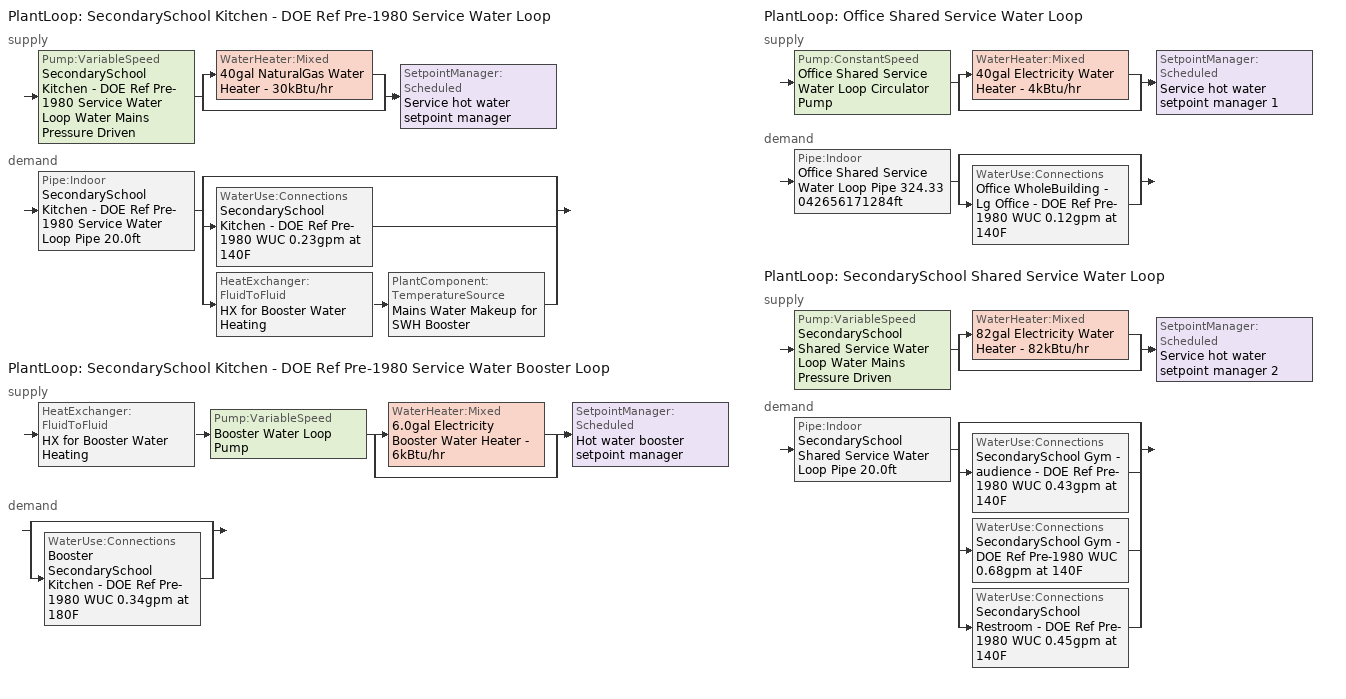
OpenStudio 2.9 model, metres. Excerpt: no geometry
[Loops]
PlantLoop 'SecondarySchool Kitchen - DOE Ref Pre-1980 Service Water Loop'
 supply: Pump:VariableSpeed 'SecondarySchool Kitchen - DOE Ref Pre-1980 Service Water Loop Water Mains Pressure Driven' > split
  | WaterHeater:Mixed '40gal NaturalGas Water Heater - 30kBtu/hr'
  | bypass
  join > SetpointManager:Scheduled 'Service hot water setpoint manager'
 demand: Pipe:Indoor 'SecondarySchool Kitchen - DOE Ref Pre-1980 Service Water Loop Pipe 20.0ft' > split
  | bypass
  | WaterUse:Connections 'SecondarySchool Kitchen - DOE Ref Pre-1980 WUC 0.23gpm at 140F'
  | HeatExchanger:FluidToFluid 'HX for Booster Water Heating' > PlantComponent:TemperatureSource 'Mains Water Makeup for SWH Booster'
PlantLoop 'SecondarySchool Kitchen - DOE Ref Pre-1980 Service Water Booster Loop'
 supply: HeatExchanger:FluidToFluid 'HX for Booster Water Heating' > Pump:VariableSpeed 'Booster Water Loop Pump' > split
  | WaterHeater:Mixed '6.0gal Electricity Booster Water Heater - 6kBtu/hr'
  | bypass
  join > SetpointManager:Scheduled 'Hot water booster setpoint manager'
 demand: split
  | bypass
  | WaterUse:Connections 'Booster SecondarySchool Kitchen - DOE Ref Pre-1980 WUC 0.34gpm at 180F'
PlantLoop 'Office Shared Service Water Loop'
 supply: Pump:ConstantSpeed 'Office Shared Service Water Loop Circulator Pump' > split
  | WaterHeater:Mixed '40gal Electricity Water Heater - 4kBtu/hr'
  | bypass
  join > SetpointManager:Scheduled 'Service hot water setpoint manager 1'
 demand: Pipe:Indoor 'Office Shared Service Water Loop Pipe 324.33042656171284ft' > split
  | bypass
  | WaterUse:Connections 'Office WholeBuilding - Lg Office - DOE Ref Pre-1980 WUC 0.12gpm at 140F'
PlantLoop 'SecondarySchool Shared Service Water Loop'
 supply: Pump:VariableSpeed 'SecondarySchool Shared Service Water Loop Water Mains Pressure Driven' > split
  | WaterHeater:Mixed '82gal Electricity Water Heater - 82kBtu/hr'
  | bypass
  join > SetpointManager:Scheduled 'Service hot water setpoint manager 2'
 demand: Pipe:Indoor 'SecondarySchool Shared Service Water Loop Pipe 20.0ft' > split
  | bypass
  | WaterUse:Connections 'SecondarySchool Gym - audience - DOE Ref Pre-1980 WUC 0.43gpm at 140F'
  | WaterUse:Connections 'SecondarySchool Gym - DOE Ref Pre-1980 WUC 0.68gpm at 140F'
  | WaterUse:Connections 'SecondarySchool Restroom - DOE Ref Pre-1980 WUC 0.45gpm at 140F'
[Construction]
Uninsulated copper pipe 0.75in type L: Copper pipe 0.75in type L
Uninsulated copper pipe 0.75in type L 1: Copper pipe 0.75in type L 1
Uninsulated copper pipe 0.75in type L 2: Copper pipe 0.75in type L 2
[Material] Roughness=Smooth; Thickness {m}=0.001143; Conductivity {W/m-K}=386; Density {kg/m3}=8906.27; Specific Heat {J/kg-K}=385.1856; Thermal Absorptance=0.9; Solar Absorptance=0.7; Visible Absorptance=0.7
Copper pipe 0.75in type L; Copper pipe 0.75in type L 1; Copper pipe 0.75in type L 2
[WaterUse:Connections]
Name | Water Use Equipment Name 1
Office WholeBuilding - Lg Office - DOE Ref Pre-1980 WUC 0.12gpm at 140F | Office WholeBuilding - Lg Office - DOE Ref Pre-1980 Service Water Use 0.12gpm at 140F
SecondarySchool Gym - audience - DOE Ref Pre-1980 WUC 0.43gpm at 140F | SecondarySchool Gym - audience - DOE Ref Pre-1980 Service Water Use 0.43gpm at 140F
SecondarySchool Gym - DOE Ref Pre-1980 WUC 0.68gpm at 140F | SecondarySchool Gym - DOE Ref Pre-1980 Service Water Use 0.68gpm at 140F
Booster SecondarySchool Kitchen - DOE Ref Pre-1980 WUC 0.34gpm at 180F | Booster SecondarySchool Kitchen - DOE Ref Pre-1980 Service Water Use 0.34gpm at 180F
SecondarySchool Kitchen - DOE Ref Pre-1980 WUC 0.23gpm at 140F | SecondarySchool Kitchen - DOE Ref Pre-1980 Service Water Use 0.23gpm at 140F
SecondarySchool Restroom - DOE Ref Pre-1980 WUC 0.45gpm at 140F | SecondarySchool Restroom - DOE Ref Pre-1980 Service Water Use 0.45gpm at 140F
[WaterUse:Equipment:Definition] Sensible Fraction Schedule=Fraction Sensible - 0.2; Latent Fraction Schedule=Fraction Latent - 0.05
Name | Peak Flow Rate {m3/s} | Target Temperature Schedule
Office WholeBuilding - Lg Office - DOE Ref Pre-1980 Service Water Use Def 0.12gpm | 7.29659e-06 | Mixed Water At Faucet Temp - 140F
SecondarySchool Gym - audience - DOE Ref Pre-1980 Service Water Use Def 0.43gpm | 2.71966e-05 | Mixed Water At Faucet Temp - 140F 1
SecondarySchool Gym - DOE Ref Pre-1980 Service Water Use Def 0.68gpm | 4.3079e-05 | Mixed Water At Faucet Temp - 140F 2
Booster SecondarySchool Kitchen - DOE Ref Pre-1980 Service Water Use Def 0.34gpm | 2.14948e-05 | Mixed Water At Faucet Temp - 180F
SecondarySchool Kitchen - DOE Ref Pre-1980 Service Water Use Def 0.23gpm | 1.43299e-05 | Mixed Water At Faucet Temp - 140F 3
SecondarySchool Restroom - DOE Ref Pre-1980 Service Water Use Def 0.45gpm | 2.81408e-05 | Mixed Water At Faucet Temp - 140F 4
[WaterUse:Equipment]
Name | Water Use Equipment Definition | Flow Rate Fraction Schedule
Office WholeBuilding - Lg Office - DOE Ref Pre-1980 Service Water Use 0.12gpm at 140F | Office WholeBuilding - Lg Office - DOE Ref Pre-1980 Service Water Use Def 0.12gpm | OfficeLarge BLDG_SWH_SCH
SecondarySchool Gym - audience - DOE Ref Pre-1980 Service Water Use 0.43gpm at 140F | SecondarySchool Gym - audience - DOE Ref Pre-1980 Service Water Use Def 0.43gpm | SchoolSecondary BLDG_SWH_SCH
SecondarySchool Gym - DOE Ref Pre-1980 Service Water Use 0.68gpm at 140F | SecondarySchool Gym - DOE Ref Pre-1980 Service Water Use Def 0.68gpm | SchoolSecondary BLDG_SWH_SCH
Booster SecondarySchool Kitchen - DOE Ref Pre-1980 Service Water Use 0.34gpm at 180F | Booster SecondarySchool Kitchen - DOE Ref Pre-1980 Service Water Use Def 0.34gpm | SchoolSecondary BLDG_SWH_SCH
SecondarySchool Kitchen - DOE Ref Pre-1980 Service Water Use 0.23gpm at 140F | SecondarySchool Kitchen - DOE Ref Pre-1980 Service Water Use Def 0.23gpm | SchoolSecondary BLDG_SWH_SCH
SecondarySchool Restroom - DOE Ref Pre-1980 Service Water Use 0.45gpm at 140F | SecondarySchool Restroom - DOE Ref Pre-1980 Service Water Use Def 0.45gpm | SchoolSecondary BLDG_SWH_SCH
[PlantLoop] Glycol Concentration=0; Plant Loop Volume {m3}=Autocalculate; Load Distribution Scheme=Optimal
Name | Maximum Loop Temperature {C} | Minimum Loop Temperature {C}
SecondarySchool Kitchen - DOE Ref Pre-1980 Service Water Loop; Office Shared Service Water Loop; SecondarySchool Shared Service Water Loop | 60 | 10
SecondarySchool Kitchen - DOE Ref Pre-1980 Service Water Booster Loop
[Sizing:Plant] Loop Type=Heating; Loop Design Temperature Difference {deltaC}=5; Sizing Option=NonCoincident; Zone Timesteps in Averaging Window=1; Coincident Sizing Factor Mode=None
Name | Design Loop Exit Temperature {C}
SecondarySchool Kitchen - DOE Ref Pre-1980 Service Water Loop; Office Shared Service Water Loop; SecondarySchool Shared Service Water Loop | 60
SecondarySchool Kitchen - DOE Ref Pre-1980 Service Water Booster Loop | 82.2222
[SetpointManager:Scheduled] Control Variable=Temperature
Name | Schedule
Service hot water setpoint manager | Service Water Loop Temp - 140F
Hot water booster setpoint manager | Service Water Booster Temp - 180.00000000000006F
Service hot water setpoint manager 1 | Service Water Loop Temp - 140F 1
Service hot water setpoint manager 2 | Service Water Loop Temp - 140F 2
[Pump:VariableSpeed] Motor Efficiency=1; Pump Control Type=Continuous; Skin Loss Radiative Fraction=0.5; Design Power Sizing Method=PowerPerFlowPerPressure; Design Electric Power per Unit Flow Rate {W/(m3/s)}=348701.1; Design Shaft Power per Unit Flow Rate per Unit Head {W-s/m3-Pa}=1.28205; Design Minimum Flow Rate Fraction=0
Name | Rated Pump Head {Pa} | Rated Power Consumption {W} | Minimum Flow Rate {m3/s}
SecondarySchool Kitchen - DOE Ref Pre-1980 Service Water Loop Water Mains Pressure Driven; SecondarySchool Shared Service Water Loop Water Mains Pressure Driven | 0.001
Booster Water Loop Pump | 0 | 0 | 0
[WaterHeater:Mixed] Deadband Temperature Difference {deltaC}=2; Heater Control Type=Cycle; Off Cycle Parasitic Fuel Consumption Rate {W}=0; Off Cycle Parasitic Heat Fraction to Tank=0.8; On Cycle Parasitic Fuel Consumption Rate {W}=0; Ambient Temperature Indicator=Schedule; Use Side Effectiveness=1; Source Side Effectiveness=1; Use Side Design Flow Rate {m3/s}=autosize; Source Side Design Flow Rate {m3/s}=autosize; Indirect Water Heating Recovery Time {hr}=1.5; Source Side Flow Control Mode=IndirectHeatPrimarySetpoint
Name | Tank Volume {m3} | Setpoint Temperature Schedule | Maximum Temperature Limit {C} | Heater Maximum Capacity {W} | Heater Fuel Type | Heater Thermal Efficiency | Off Cycle Parasitic Fuel Type | On Cycle Parasitic Fuel Type | Ambient Temperature Schedule | Off Cycle Loss Coefficient to Ambient Temperature {W/K} | On Cycle Loss Coefficient to Ambient Temperature {W/K}
40gal NaturalGas Water Heater - 30kBtu/hr | 0.151416 | Service Water Loop Temp - 140F | 60 | 8701.86 | NaturalGas | 0.78 | NaturalGas | NaturalGas | Water Heater Ambient Temp Schedule - 70f | 6 | 6
6.0gal Electricity Booster Water Heater - 6kBtu/hr | 0.0227125 | Service Water Booster Temp - 180.00000000000006F | 82.2222 | 1670.76 | Electricity | 1 | Electricity | Electricity | Water Heater Ambient Temp Schedule - 70.0 | 1.053 | 1.053
40gal Electricity Water Heater - 4kBtu/hr | 0.151416 | Service Water Loop Temp - 140F 1 | 60 | 1217.16 | Electricity | 1 | Electricity | Electricity | Water Heater Ambient Temp Schedule - 70f 1 | 1.053 | 1.053
82gal Electricity Water Heater - 82kBtu/hr | 0.308772 | Service Water Loop Temp - 140F 2 | 60 | 23905.5 | Electricity | 1 | Electricity | Electricity | Water Heater Ambient Temp Schedule - 70f 2 | 1.053 | 1.053
[Pipe:Indoor] Environment Type=Schedule; Pipe Inside Diameter {m}=0.019939
Name | Construction | Ambient Temperature Schedule | Ambient Air Velocity Schedule | Pipe Length {m}
SecondarySchool Kitchen - DOE Ref Pre-1980 Service Water Loop Pipe 20.0ft | Uninsulated copper pipe 0.75in type L | SecondarySchool Kitchen - DOE Ref Pre-1980 Service Water Loop Piping Air Temp - 70F | SecondarySchool Kitchen - DOE Ref Pre-1980 Service Water Loop Piping Air Velocity - 0.67mph | 6.096
Office Shared Service Water Loop Pipe 324.33042656171284ft | Uninsulated copper pipe 0.75in type L 1 | Office Shared Service Water Loop Piping Air Temp - 70F | Office Shared Service Water Loop Piping Air Velocity - 0.67mph | 98.8559
SecondarySchool Shared Service Water Loop Pipe 20.0ft | Uninsulated copper pipe 0.75in type L 2 | SecondarySchool Shared Service Water Loop Piping Air Temp - 70F | SecondarySchool Shared Service Water Loop Piping Air Velocity - 0.67mph | 6.096
[HeatExchanger:FluidToFluid]
HX for Booster Water Heating: Loop Demand Side Design Flow Rate {m3/s}=autosize; Loop Supply Side Design Flow Rate {m3/s}=autosize; Heat Exchange Model Type=Ideal; Heat Exchanger U-Factor Times Area Value {W/K}=autosize; Control Type=UncontrolledOn; Minimum Temperature Difference to Activate Heat Exchanger {deltaC}=0.01; Heat Transfer Metering End Use Type=LoopToLoop; Component Override Cooling Control Temperature Mode=Loop; Sizing Factor=1; Operation Minimum Temperature Limit {C}=0; Operation Maximum Temperature Limit {C}=100
[PlantComponent:TemperatureSource]
Mains Water Makeup for SWH Booster: Design Volume Flow Rate {m3/s}=autosize; Temperature Specification Type=Scheduled; Source Temperature {C}=8; Source Temperature Schedule=Mains Water Temperature
[Pump:ConstantSpeed]
Office Shared Service Water Loop Circulator Pump: Rated Flow Rate {m3/s}=autosize; Rated Pump Head {Pa}=29890.7; Rated Power Consumption {W}=autosize; Motor Efficiency=0.3; Fraction of Motor Inefficiencies to Fluid Stream=0; Pump Control Type=Intermittent; Design Power Sizing Method=PowerPerFlowPerPressure; Design Electric Power per Unit Flow Rate {W/(m3/s)}=348701.1; Design Shaft Power per Unit Flow Rate per Unit Head {W-s/m3-Pa}=1.28205
[Schedule:Ruleset]
OfficeLarge BLDG_SWH_SCH: Default Day Schedule=OfficeLarge BLDG_SWH_SCH Default; Summer Design Day Schedule=OfficeLarge BLDG_SWH_SCH Summer Design Day; Winter Design Day Schedule=OfficeLarge BLDG_SWH_SCH Winter Design Day
Fraction Sensible - 0.2: Default Day Schedule=Fraction Sensible - 0.2 Default
Fraction Latent - 0.05: Default Day Schedule=Fraction Latent - 0.05 Default
Mixed Water At Faucet Temp - 140F: Default Day Schedule=Mixed Water At Faucet Temp - 140F Default
SchoolSecondary BLDG_SWH_SCH: Default Day Schedule=SchoolSecondary BLDG_SWH_SCH Default; Summer Design Day Schedule=SchoolSecondary BLDG_SWH_SCH Summer Design Day; Winter Design Day Schedule=SchoolSecondary BLDG_SWH_SCH Winter Design Day
Mixed Water At Faucet Temp - 140F 1: Default Day Schedule=Mixed Water At Faucet Temp - 140F Default 1
Mixed Water At Faucet Temp - 140F 2: Default Day Schedule=Mixed Water At Faucet Temp - 140F Default 2
Mixed Water At Faucet Temp - 180F: Default Day Schedule=Mixed Water At Faucet Temp - 180F Default
Mixed Water At Faucet Temp - 140F 3: Default Day Schedule=Mixed Water At Faucet Temp - 140F Default 3
Service Water Loop Temp - 140F: Default Day Schedule=Service Water Loop Temp - 140F Default
Water Heater Ambient Temp Schedule - 70f: Default Day Schedule=Water Heater Ambient Temp Schedule - 70f Default
SecondarySchool Kitchen - DOE Ref Pre-1980 Service Water Loop Piping Air Temp - 70F: Default Day Schedule=SecondarySchool Kitchen - DOE Ref Pre-1980 Service Water Loop Piping Air Temp - 70F Default
SecondarySchool Kitchen - DOE Ref Pre-1980 Service Water Loop Piping Air Velocity - 0.67mph: Default Day Schedule=SecondarySchool Kitchen - DOE Ref Pre-1980 Service Water Loop Piping Air Velocity - 0.67mph Default
Service Water Booster Temp - 180.00000000000006F: Default Day Schedule=Service Water Booster Temp - 180.00000000000006F Default
Water Heater Ambient Temp Schedule - 70.0: Default Day Schedule=Water Heater Ambient Temp Schedule - 70.0 Default
Mixed Water At Faucet Temp - 140F 4: Default Day Schedule=Mixed Water At Faucet Temp - 140F Default 4
Service Water Loop Temp - 140F 1: Default Day Schedule=Service Water Loop Temp - 140F Default 1
Water Heater Ambient Temp Schedule - 70f 1: Default Day Schedule=Water Heater Ambient Temp Schedule - 70f Default 1
Office Shared Service Water Loop Piping Air Temp - 70F: Default Day Schedule=Office Shared Service Water Loop Piping Air Temp - 70F Default
Office Shared Service Water Loop Piping Air Velocity - 0.67mph: Default Day Schedule=Office Shared Service Water Loop Piping Air Velocity - 0.67mph Default
Service Water Loop Temp - 140F 2: Default Day Schedule=Service Water Loop Temp - 140F Default 2
Water Heater Ambient Temp Schedule - 70f 2: Default Day Schedule=Water Heater Ambient Temp Schedule - 70f Default 2
SecondarySchool Shared Service Water Loop Piping Air Temp - 70F: Default Day Schedule=SecondarySchool Shared Service Water Loop Piping Air Temp - 70F Default
SecondarySchool Shared Service Water Loop Piping Air Velocity - 0.67mph: Default Day Schedule=SecondarySchool Shared Service Water Loop Piping Air Velocity - 0.67mph Default
[Schedule:Day]
OfficeLarge BLDG_SWH_SCH Default: 6, 0, 0, 7, 0, 0.07, 11, 0, 0.04, 13, 0, 0.06, 14, 0, 0.09, 15, 0, 0.06, 21, 0, 0.04, 22, 0, 0.07, 24, 0, 0.04
OfficeLarge BLDG_SWH_SCH Summer Design Day; OfficeLarge BLDG_SWH_SCH SmrDsn|Wkdy Day: 6, 0, 0, 7, 0, 0.07, 8, 0, 0.19, 9, 0, 0.35, 10, 0, 0.38, 11, 0, 0.39, 12, 0, 0.47, 13, 0, 0.57, 14, 0, 0.54, 15, 0, 0.34, 16, 0, 0.33, 17, 0, 0.44, 18, 0, 0.26, 19, 0, 0.21, 20, 0, 0.15, 21, 0, 0.17, 22, 0, 0.08, 24, 0, 0.05
OfficeLarge BLDG_SWH_SCH Winter Design Day; OfficeLarge BLDG_SWH_SCH WntrDsn|Sat Day: 6, 0, 0, 7, 0, 0.07, 8, 0, 0.11, 9, 0, 0.15, 10, 0, 0.21, 11, 0, 0.19, 12, 0, 0.23, 13, 0, 0.2, 14, 0, 0.19, 15, 0, 0.15, 16, 0, 0.13, 17, 0, 0.14, 21, 0, 0.07, 22, 0, 0.09, 24, 0, 0.05
Fraction Sensible - 0.2 Default: 24, 0, 0.2
Fraction Latent - 0.05 Default: 24, 0, 0.05
Mixed Water At Faucet Temp - 140F Default; Mixed Water At Faucet Temp - 140F Default 1; Mixed Water At Faucet Temp - 140F Default 2; Mixed Water At Faucet Temp - 140F Default 3; Service Water Loop Temp - 140F Default; Mixed Water At Faucet Temp - 140F Default 4; Service Water Loop Temp - 140F Default 1; Service Water Loop Temp - 140F Default 2: 24, 0, 60
SchoolSecondary BLDG_SWH_SCH Default; SchoolSecondary BLDG_SWH_SCH Sat Day; SchoolSecondary BLDG_SWH_SCH Sun|Sat Day; SchoolSecondary BLDG_SWH_SCH Sun|Sat Day 1: 24, 0, 0
SchoolSecondary BLDG_SWH_SCH Summer Design Day: 7, 0, 0.05, 8, 0, 0.1, 9, 0, 0.34, 10, 0, 0.6, 11, 0, 0.63, 12, 0, 0.72, 13, 0, 0.79, 14, 0, 0.83, 15, 0, 0.61, 16, 0, 0.65, 18, 0, 0.1, 19, 0, 0.19, 20, 0, 0.25, 22, 0, 0.22, 23, 0, 0.12, 24, 0, 0.09
SchoolSecondary BLDG_SWH_SCH Wkdy Day; SchoolSecondary BLDG_SWH_SCH Wkdy Day 2: 8, 0, 0, 9, 0, 0.34, 10, 0, 0.6, 11, 0, 0.63, 12, 0, 0.72, 13, 0, 0.79, 14, 0, 0.83, 15, 0, 0.61, 16, 0, 0.65, 18, 0, 0.1, 19, 0, 0.19, 20, 0, 0.25, 24, 0, 0
SchoolSecondary BLDG_SWH_SCH Wkdy Day 1: 8, 0, 0, 18, 0, 0.1, 19, 0, 0.19, 20, 0, 0.25, 24, 0, 0
SchoolSecondary BLDG_SWH_SCH Winter Design Day: 9, 0, 0.03, 13, 0, 0.05, 24, 0, 0.03
Mixed Water At Faucet Temp - 180F Default; Service Water Booster Temp - 180.00000000000006F Default: 24, 0, 82.2222
Water Heater Ambient Temp Schedule - 70f Default; SecondarySchool Kitchen - DOE Ref Pre-1980 Service Water Loop Piping Air Temp - 70F Default; Water Heater Ambient Temp Schedule - 70.0 Default; Water Heater Ambient Temp Schedule - 70f Default 1; Office Shared Service Water Loop Piping Air Temp - 70F Default; Water Heater Ambient Temp Schedule - 70f Default 2; SecondarySchool Shared Service Water Loop Piping Air Temp - 70F Default: 24, 0, 21.1111
SecondarySchool Kitchen - DOE Ref Pre-1980 Service Water Loop Piping Air Velocity - 0.67mph Default; Office Shared Service Water Loop Piping Air Velocity - 0.67mph Default; SecondarySchool Shared Service Water Loop Piping Air Velocity - 0.67mph Default: 24, 0, 0.3
[Schedule:Rule] Date Specification Type=DateRange
Name | Schedule Ruleset | Rule Order | Day Schedule | Apply Monday | Apply Tuesday | Apply Wednesday | Apply Thursday | Apply Friday | Start Month | Start Day | End Month | End Day | Apply Saturday | Apply Sunday
Schedule Rule 51 | OfficeLarge BLDG_SWH_SCH | 1 | OfficeLarge BLDG_SWH_SCH SmrDsn|Wkdy Day | Yes | Yes | Yes | Yes | Yes | 1 | 1 | 12 | 31
Schedule Rule 52 | OfficeLarge BLDG_SWH_SCH | 0 | OfficeLarge BLDG_SWH_SCH WntrDsn|Sat Day |  |  |  |  |  | 1 | 1 | 12 | 31 | Yes
Schedule Rule 53 | SchoolSecondary BLDG_SWH_SCH | 5 | SchoolSecondary BLDG_SWH_SCH Sat Day |  |  |  |  |  | 9 | 16 | 12 | 31 | Yes
Schedule Rule 54 | SchoolSecondary BLDG_SWH_SCH | 4 | SchoolSecondary BLDG_SWH_SCH Sun|Sat Day |  |  |  |  |  | 1 | 1 | 6 | 15 | Yes | Yes
Schedule Rule 55 | SchoolSecondary BLDG_SWH_SCH | 3 | SchoolSecondary BLDG_SWH_SCH Sun|Sat Day 1 |  |  |  |  |  | 6 | 16 | 9 | 15 | Yes | Yes
Schedule Rule 56 | SchoolSecondary BLDG_SWH_SCH | 2 | SchoolSecondary BLDG_SWH_SCH Wkdy Day | Yes | Yes | Yes | Yes | Yes | 1 | 1 | 6 | 15
Schedule Rule 57 | SchoolSecondary BLDG_SWH_SCH | 1 | SchoolSecondary BLDG_SWH_SCH Wkdy Day 1 | Yes | Yes | Yes | Yes | Yes | 6 | 16 | 9 | 15
Schedule Rule 58 | SchoolSecondary BLDG_SWH_SCH | 0 | SchoolSecondary BLDG_SWH_SCH Wkdy Day 2 | Yes | Yes | Yes | Yes | Yes | 9 | 16 | 12 | 31
[Schedule:Constant]
Mains Water Temperature: Value=10
